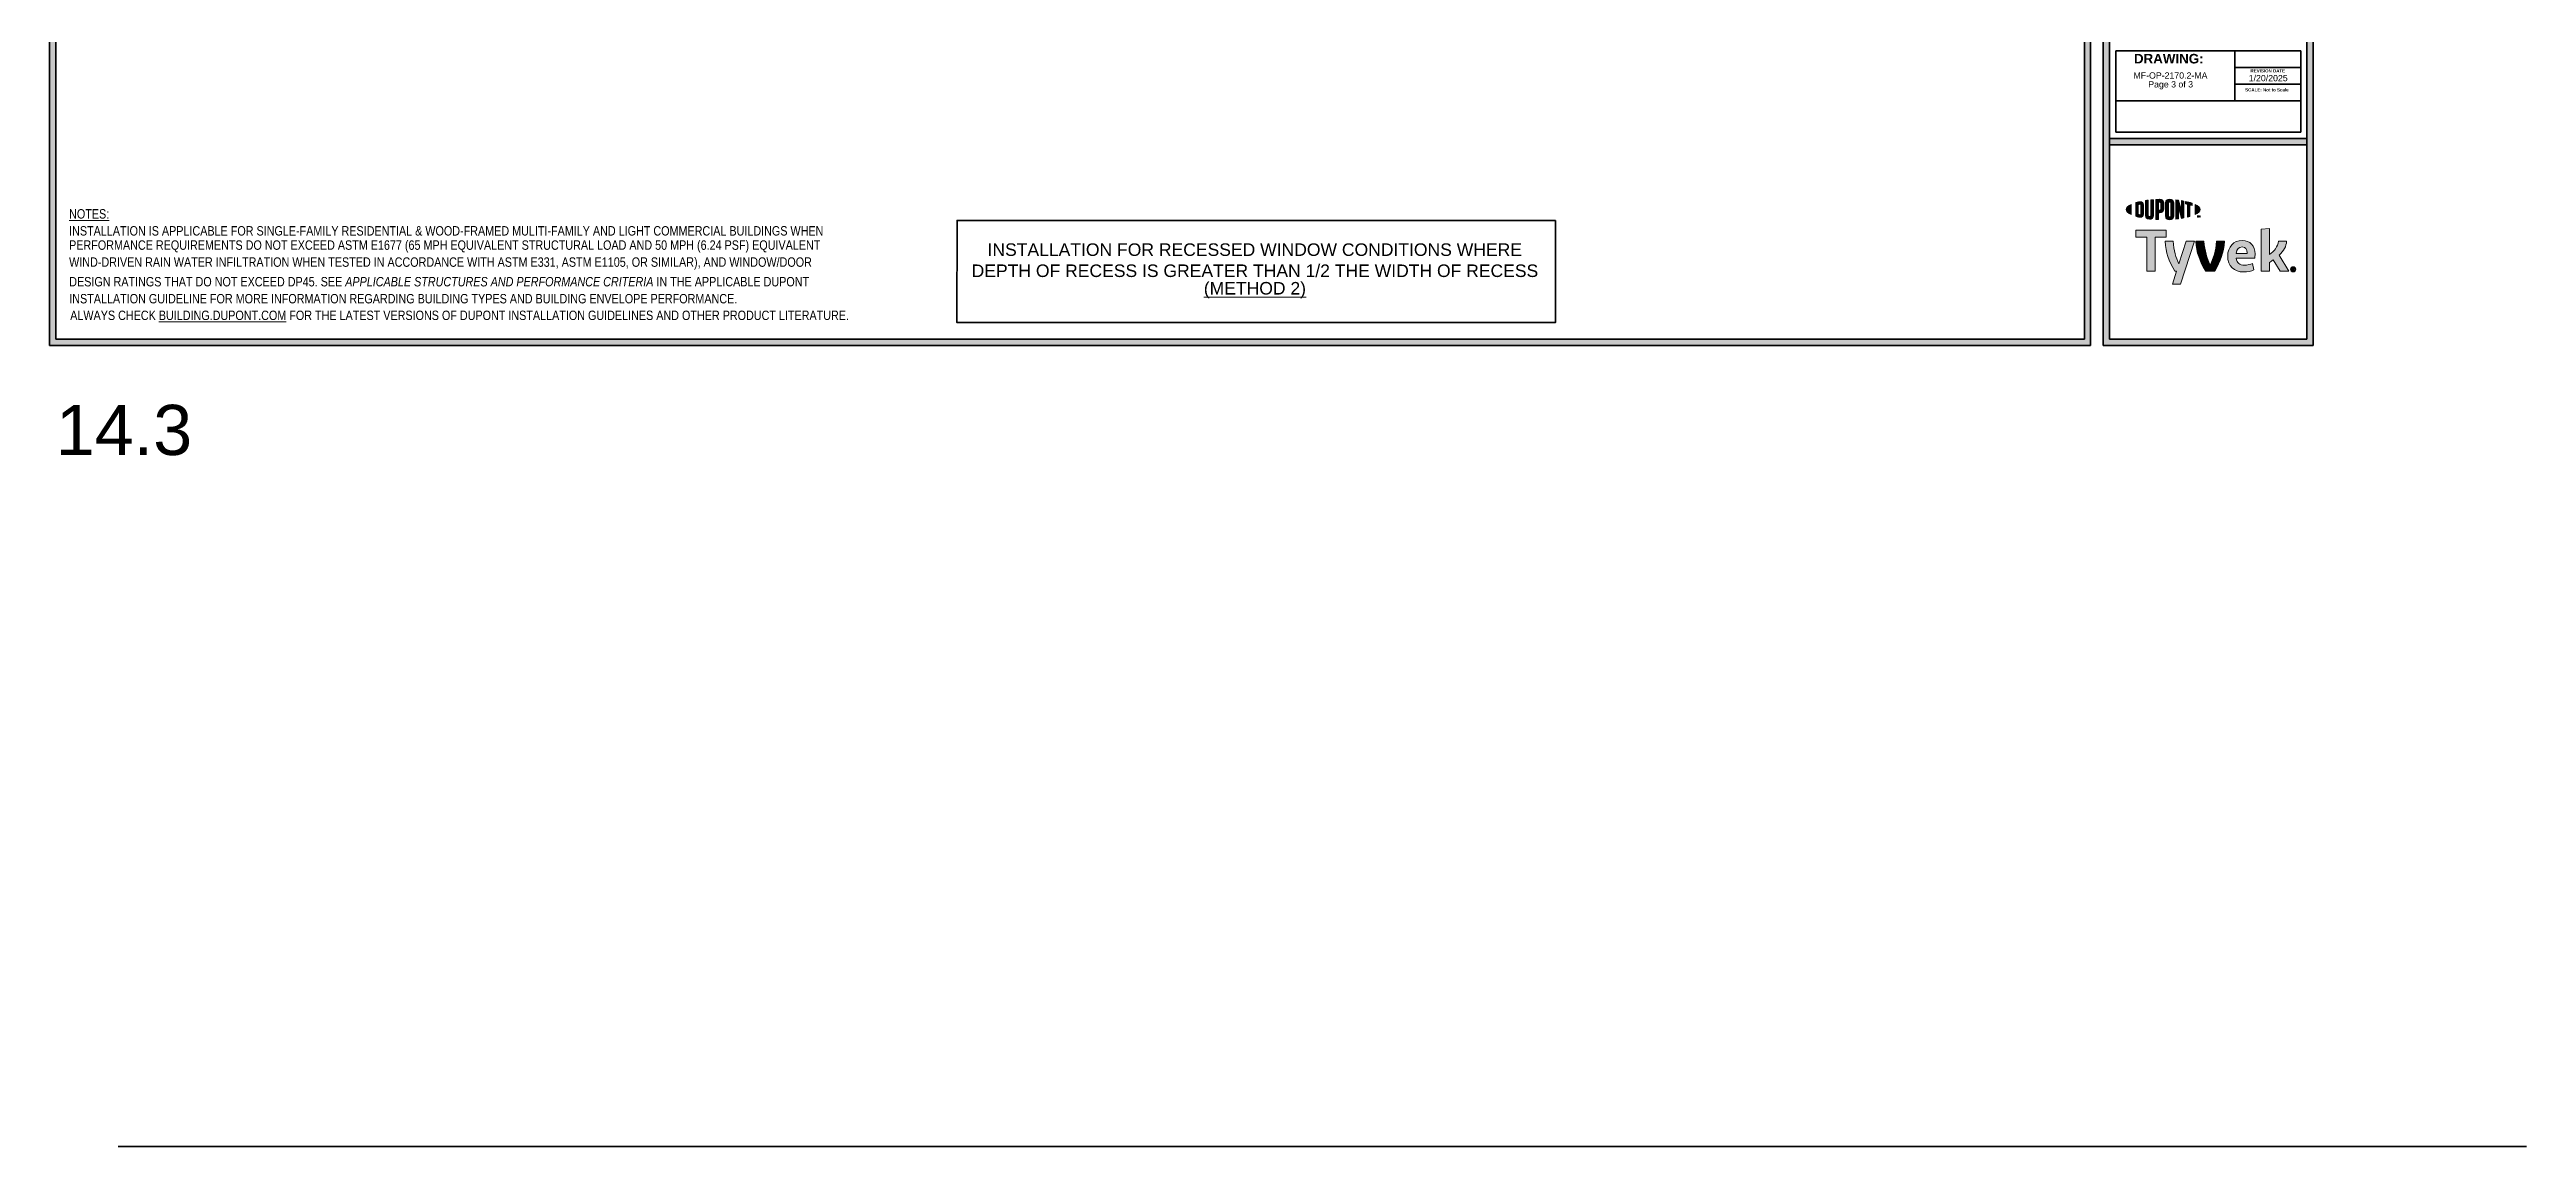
# Model space of a CAD drawing. Extents: x -1328 to 5679, y -4611 to 1603.
# Drawn here: x 2124 to 5679, y -4611 to -3037 of the extents above; entities that cross this region are included whole.
import ezdxf

# ---------------------------------------------------------------- set-up
doc = ezdxf.new("R2010")
doc.units = 0
doc.header["$MEASUREMENT"] = 0
for name, color, linetype, lineweight in [('.ATI-TEXT_1', 7, 'Continuous', 0), ('0_0', 7, 'Continuous', 0), ('A-DETL-MEDM', 7, 'Continuous', 0), ('G-ANNO-TTLB', 7, 'Continuous', 0)]:
    doc.layers.add(name, color=color, linetype=linetype, lineweight=lineweight)

# ---------------------------------------------------------------- blocks, each defined once
blk = doc.blocks.new('Block_11')
at = {"layer": '0_0', "true_color": 0xe11b22, "transparency": 33554687}
h = blk.add_hatch(color=242, dxfattribs=at)
h.dxf.hatch_style = 2
edge = h.paths.add_edge_path()
edge.add_spline(control_points=[(5104.6, -3266.2), (5104.6, -3268.9), (5107.2, -3271.4), (5111.8, -3273.6), (5111.8, -3273.6), (5111.8, -3258.8), (5111.8, -3258.8), (5107.2, -3261), (5104.6, -3263.5), (5104.6, -3266.2)], knot_values=[0, 0, 0, 0, 1, 1, 1, 2, 2, 2, 3, 3, 3, 3], degree=3, periodic=0)
h = blk.add_hatch(color=242, dxfattribs=at)
h.dxf.hatch_style = 2
edge = h.paths.add_edge_path()
edge.add_spline(control_points=[(5125.6, -3272.2), (5125.6, -3273.4), (5124.9, -3273.7), (5124.1, -3273.7), (5123.5, -3273.7), (5122.5, -3273.5), (5121.7, -3273.3), (5121.7, -3273.3), (5121.7, -3259.1), (5121.7, -3259.1), (5122.5, -3258.9), (5123.5, -3258.7), (5124.1, -3258.7), (5124.9, -3258.7), (5125.6, -3259.1), (5125.6, -3260.2), (5125.6, -3260.2), (5125.6, -3272.2), (5125.6, -3272.2)], knot_values=[0, 0, 0, 0, 1, 1, 1, 2, 2, 2, 3, 3, 3, 4, 4, 4, 5, 5, 5, 6, 6, 6, 6], degree=3, periodic=0)
edge = h.paths.add_edge_path()
edge.add_spline(control_points=[(5124.7, -3255), (5123.4, -3255), (5121.5, -3255.4), (5118.2, -3256.4), (5118.2, -3256.4), (5118.2, -3276), (5118.2, -3276), (5121.1, -3276.9), (5123.4, -3277.4), (5124.7, -3277.4), (5127.6, -3277.4), (5129.3, -3275.6), (5129.3, -3272.7), (5129.3, -3272.7), (5129.3, -3259.7), (5129.3, -3259.7), (5129.3, -3256.8), (5127.6, -3255), (5124.7, -3255)], knot_values=[0, 0, 0, 0, 1, 1, 1, 2, 2, 2, 3, 3, 3, 4, 4, 4, 5, 5, 5, 6, 6, 6, 6], degree=3, periodic=0)
h = blk.add_hatch(color=242, dxfattribs=at)
h.dxf.hatch_style = 2
edge = h.paths.add_edge_path()
edge.add_spline(control_points=[(5139.6, -3274.5), (5139.6, -3275.7), (5139.2, -3276.4), (5137.8, -3276.2), (5136.4, -3276), (5136, -3275.4), (5136, -3274.1), (5136, -3274.1), (5136, -3252.8), (5136, -3252.8), (5135.1, -3252.9), (5133, -3253.1), (5132.1, -3253.3), (5132.1, -3253.3), (5132.1, -3274.9), (5132.1, -3274.9), (5132.1, -3278.3), (5133.8, -3279.6), (5137.8, -3280.1), (5141.4, -3280.5), (5143.6, -3278.7), (5143.6, -3274.9), (5143.6, -3274.9), (5143.6, -3252.1), (5143.6, -3252.1), (5142.9, -3252.1), (5140.4, -3252.3), (5139.6, -3252.4), (5139.6, -3252.4), (5139.6, -3274.5), (5139.6, -3274.5)], knot_values=[0, 0, 0, 0, 1, 1, 1, 2, 2, 2, 3, 3, 3, 4, 4, 4, 5, 5, 5, 6, 6, 6, 7, 7, 7, 8, 8, 8, 9, 9, 9, 10, 10, 10, 10], degree=3, periodic=0)
h = blk.add_hatch(color=242, dxfattribs=at)
h.dxf.hatch_style = 2
edge = h.paths.add_edge_path()
edge.add_spline(control_points=[(5154.3, -3265.1), (5154.3, -3266.4), (5153.9, -3267), (5152.2, -3267), (5152.2, -3267), (5150.8, -3267), (5150.8, -3267), (5150.8, -3267), (5150.8, -3255.7), (5150.8, -3255.7), (5151.4, -3255.6), (5151.8, -3255.6), (5152.2, -3255.6), (5153.9, -3255.6), (5154.3, -3256.3), (5154.3, -3257.6), (5154.3, -3257.6), (5154.3, -3265.1), (5154.3, -3265.1)], knot_values=[0, 0, 0, 0, 1, 1, 1, 2, 2, 2, 3, 3, 3, 4, 4, 4, 5, 5, 5, 6, 6, 6, 6], degree=3, periodic=0)
edge = h.paths.add_edge_path()
edge.add_spline(control_points=[(5152.4, -3251.6), (5151.7, -3251.6), (5149.1, -3251.7), (5146.8, -3251.9), (5146.8, -3251.9), (5146.8, -3280.6), (5146.8, -3280.6), (5147.6, -3280.6), (5149.7, -3280.7), (5150.8, -3280.8), (5150.8, -3280.8), (5150.8, -3271), (5150.8, -3271), (5150.8, -3271), (5152.4, -3271), (5152.4, -3271), (5156.6, -3271), (5158.4, -3269.1), (5158.4, -3265.4), (5158.4, -3265.4), (5158.4, -3257), (5158.4, -3257), (5158.4, -3253.4), (5156.4, -3251.6), (5152.4, -3251.6)], knot_values=[0, 0, 0, 0, 1, 1, 1, 2, 2, 2, 3, 3, 3, 4, 4, 4, 5, 5, 5, 6, 6, 6, 7, 7, 7, 8, 8, 8, 8], degree=3, periodic=0)
h = blk.add_hatch(color=242, dxfattribs=at)
h.dxf.hatch_style = 2
edge = h.paths.add_edge_path()
edge.add_spline(control_points=[(5168.7, -3275.2), (5168.7, -3276.3), (5168.3, -3276.9), (5166.9, -3276.9), (5165.4, -3277), (5165, -3276.4), (5165, -3275.2), (5165, -3275.2), (5165, -3257.3), (5165, -3257.3), (5165, -3256.1), (5165.4, -3255.4), (5166.9, -3255.5), (5168.3, -3255.5), (5168.7, -3256.1), (5168.7, -3257.3), (5168.7, -3257.3), (5168.7, -3275.2), (5168.7, -3275.2)], knot_values=[0, 0, 0, 0, 1, 1, 1, 2, 2, 2, 3, 3, 3, 4, 4, 4, 5, 5, 5, 6, 6, 6, 6], degree=3, periodic=0)
edge = h.paths.add_edge_path()
edge.add_spline(control_points=[(5166.9, -3251.5), (5163.2, -3251.3), (5160.9, -3252.9), (5160.9, -3256.7), (5160.9, -3256.7), (5160.9, -3275.5), (5160.9, -3275.5), (5160.9, -3279.5), (5163, -3281.2), (5166.9, -3281), (5170.8, -3280.8), (5172.8, -3279.3), (5172.8, -3275.1), (5172.8, -3275.1), (5172.8, -3257.2), (5172.8, -3257.2), (5172.8, -3253.1), (5171, -3251.7), (5166.9, -3251.5)], knot_values=[0, 0, 0, 0, 1, 1, 1, 2, 2, 2, 3, 3, 3, 4, 4, 4, 5, 5, 5, 6, 6, 6, 6], degree=3, periodic=0)
h = blk.add_hatch(color=242, dxfattribs=at)
h.dxf.hatch_style = 2
edge = h.paths.add_edge_path()
edge.add_spline(control_points=[(5184, -3267.5), (5184, -3267.5), (5179.5, -3252.9), (5179.5, -3252.9), (5178.3, -3252.7), (5176.8, -3252.5), (5175.7, -3252.4), (5175.7, -3252.4), (5175.7, -3280), (5175.7, -3280), (5176.5, -3279.9), (5178.5, -3279.7), (5179.6, -3279.6), (5179.6, -3279.6), (5179.3, -3263.3), (5179.3, -3263.3), (5179.3, -3263.3), (5184, -3278.9), (5184, -3278.9), (5185, -3278.8), (5186.5, -3278.5), (5187.4, -3278.3), (5187.4, -3278.3), (5187.4, -3254.1), (5187.4, -3254.1), (5186.4, -3253.9), (5184.6, -3253.6), (5183.7, -3253.5), (5183.7, -3253.5), (5184, -3267.5), (5184, -3267.5)], knot_values=[0, 0, 0, 0, 1, 1, 1, 2, 2, 2, 3, 3, 3, 4, 4, 4, 5, 5, 5, 6, 6, 6, 7, 7, 7, 8, 8, 8, 9, 9, 9, 10, 10, 10, 10], degree=3, periodic=0)
h = blk.add_hatch(color=242, dxfattribs=at)
h.dxf.hatch_style = 2
edge = h.paths.add_edge_path()
edge.add_spline(control_points=[(5189.4, -3258.3), (5190.4, -3258.5), (5191.4, -3258.7), (5192.4, -3258.9), (5192.4, -3258.9), (5192.4, -3277.3), (5192.4, -3277.3), (5193.3, -3277.1), (5194.9, -3276.6), (5196, -3276.3), (5196, -3276.3), (5196, -3259.8), (5196, -3259.8), (5197, -3260.1), (5198, -3260.3), (5198.9, -3260.6), (5198.9, -3260.6), (5198.9, -3257.1), (5198.9, -3257.1), (5196.1, -3256.1), (5193, -3255.3), (5189.4, -3254.5), (5189.4, -3254.5), (5189.4, -3258.3), (5189.4, -3258.3)], knot_values=[0, 0, 0, 0, 1, 1, 1, 2, 2, 2, 3, 3, 3, 4, 4, 4, 5, 5, 5, 6, 6, 6, 7, 7, 7, 8, 8, 8, 8], degree=3, periodic=0)
h = blk.add_hatch(color=242, dxfattribs=at)
h.dxf.hatch_style = 2
edge = h.paths.add_edge_path()
edge.add_spline(control_points=[(5210.5, -3266.2), (5210.5, -3268.9), (5207.9, -3271.4), (5203.3, -3273.6), (5203.3, -3273.6), (5203.3, -3258.8), (5203.3, -3258.8), (5207.9, -3261), (5210.5, -3263.5), (5210.5, -3266.2)], knot_values=[0, 0, 0, 0, 1, 1, 1, 2, 2, 2, 3, 3, 3, 3], degree=3, periodic=0)
h = blk.add_hatch(color=242, dxfattribs=at)
h.dxf.hatch_style = 2
edge = h.paths.add_edge_path()
edge.add_spline(control_points=[(5208.4, -3275.1), (5208.4, -3275.1), (5208.8, -3275.1), (5208.8, -3275.1), (5208.8, -3275.1), (5209.4, -3276.1), (5209.4, -3276.1), (5209.4, -3276.1), (5210.1, -3275.1), (5210.1, -3275.1), (5210.1, -3275.1), (5210.5, -3275.1), (5210.5, -3275.1), (5210.5, -3275.1), (5210.5, -3277.2), (5210.5, -3277.2), (5210.5, -3277.2), (5210.1, -3277.2), (5210.1, -3277.2), (5210.1, -3277.2), (5210.1, -3275.7), (5210.1, -3275.7), (5210.1, -3275.7), (5209.5, -3276.7), (5209.5, -3276.7), (5209.5, -3276.7), (5209.4, -3276.7), (5209.4, -3276.7), (5209.4, -3276.7), (5208.8, -3275.7), (5208.8, -3275.7), (5208.8, -3275.7), (5208.8, -3277.2), (5208.8, -3277.2), (5208.8, -3277.2), (5208.4, -3277.2), (5208.4, -3277.2), (5208.4, -3277.2), (5208.4, -3275.1), (5208.4, -3275.1)], knot_values=[0, 0, 0, 0, 1, 1, 1, 2, 2, 2, 3, 3, 3, 4, 4, 4, 5, 5, 5, 6, 6, 6, 7, 7, 7, 8, 8, 8, 9, 9, 9, 10, 10, 10, 11, 11, 11, 12, 12, 12, 13, 13, 13, 13], degree=3, periodic=0)
edge = h.paths.add_edge_path()
edge.add_spline(control_points=[(5206.8, -3275.5), (5206.8, -3275.5), (5206.2, -3275.5), (5206.2, -3275.5), (5206.2, -3275.5), (5206.2, -3275.1), (5206.2, -3275.1), (5206.2, -3275.1), (5207.9, -3275.1), (5207.9, -3275.1), (5207.9, -3275.1), (5207.9, -3275.5), (5207.9, -3275.5), (5207.9, -3275.5), (5207.2, -3275.5), (5207.2, -3275.5), (5207.2, -3275.5), (5207.2, -3277.2), (5207.2, -3277.2), (5207.2, -3277.2), (5206.8, -3277.2), (5206.8, -3277.2), (5206.8, -3277.2), (5206.8, -3275.5), (5206.8, -3275.5)], knot_values=[0, 0, 0, 0, 1, 1, 1, 2, 2, 2, 3, 3, 3, 4, 4, 4, 5, 5, 5, 6, 6, 6, 7, 7, 7, 8, 8, 8, 8], degree=3, periodic=0)
at = {"layer": '0_0'}
for points, knots in [([(5104.6, -3266.2), (5104.6, -3268.9), (5107.2, -3271.4), (5111.8, -3273.6), (5111.8, -3273.6), (5111.8, -3258.8), (5111.8, -3258.8), (5107.2, -3261), (5104.6, -3263.5), (5104.6, -3266.2)], [0, 0, 0, 0, 1, 1, 1, 2, 2, 2, 3, 3, 3, 3]), ([(5124.7, -3255), (5123.4, -3255), (5121.5, -3255.4), (5118.2, -3256.4), (5118.2, -3256.4), (5118.2, -3276), (5118.2, -3276), (5121.1, -3276.9), (5123.4, -3277.4), (5124.7, -3277.4), (5127.6, -3277.4), (5129.3, -3275.6), (5129.3, -3272.7), (5129.3, -3272.7), (5129.3, -3259.7), (5129.3, -3259.7), (5129.3, -3256.8), (5127.6, -3255), (5124.7, -3255)], [0, 0, 0, 0, 1, 1, 1, 2, 2, 2, 3, 3, 3, 4, 4, 4, 5, 5, 5, 6, 6, 6, 6]), ([(5125.6, -3272.2), (5125.6, -3273.4), (5124.9, -3273.7), (5124.1, -3273.7), (5123.5, -3273.7), (5122.5, -3273.5), (5121.7, -3273.3), (5121.7, -3273.3), (5121.7, -3259.1), (5121.7, -3259.1), (5122.5, -3258.9), (5123.5, -3258.7), (5124.1, -3258.7), (5124.9, -3258.7), (5125.6, -3259.1), (5125.6, -3260.2), (5125.6, -3260.2), (5125.6, -3272.2), (5125.6, -3272.2)], [0, 0, 0, 0, 1, 1, 1, 2, 2, 2, 3, 3, 3, 4, 4, 4, 5, 5, 5, 6, 6, 6, 6]), ([(5139.6, -3274.5), (5139.6, -3275.7), (5139.2, -3276.4), (5137.8, -3276.2), (5136.4, -3276), (5136, -3275.4), (5136, -3274.1), (5136, -3274.1), (5136, -3252.8), (5136, -3252.8), (5135.1, -3252.9), (5133, -3253.1), (5132.1, -3253.3), (5132.1, -3253.3), (5132.1, -3274.9), (5132.1, -3274.9), (5132.1, -3278.3), (5133.8, -3279.6), (5137.8, -3280.1), (5141.4, -3280.5), (5143.6, -3278.7), (5143.6, -3274.9), (5143.6, -3274.9), (5143.6, -3252.1), (5143.6, -3252.1), (5142.9, -3252.1), (5140.4, -3252.3), (5139.6, -3252.4), (5139.6, -3252.4), (5139.6, -3274.5), (5139.6, -3274.5)], [0, 0, 0, 0, 1, 1, 1, 2, 2, 2, 3, 3, 3, 4, 4, 4, 5, 5, 5, 6, 6, 6, 7, 7, 7, 8, 8, 8, 9, 9, 9, 10, 10, 10, 10]), ([(5152.4, -3251.6), (5151.7, -3251.6), (5149.1, -3251.7), (5146.8, -3251.9), (5146.8, -3251.9), (5146.8, -3280.6), (5146.8, -3280.6), (5147.6, -3280.6), (5149.7, -3280.7), (5150.8, -3280.8), (5150.8, -3280.8), (5150.8, -3271), (5150.8, -3271), (5150.8, -3271), (5152.4, -3271), (5152.4, -3271), (5156.6, -3271), (5158.4, -3269.1), (5158.4, -3265.4), (5158.4, -3265.4), (5158.4, -3257), (5158.4, -3257), (5158.4, -3253.4), (5156.4, -3251.6), (5152.4, -3251.6)], [0, 0, 0, 0, 1, 1, 1, 2, 2, 2, 3, 3, 3, 4, 4, 4, 5, 5, 5, 6, 6, 6, 7, 7, 7, 8, 8, 8, 8]), ([(5154.3, -3265.1), (5154.3, -3266.4), (5153.9, -3267), (5152.2, -3267), (5152.2, -3267), (5150.8, -3267), (5150.8, -3267), (5150.8, -3267), (5150.8, -3255.7), (5150.8, -3255.7), (5151.4, -3255.6), (5151.8, -3255.6), (5152.2, -3255.6), (5153.9, -3255.6), (5154.3, -3256.3), (5154.3, -3257.6), (5154.3, -3257.6), (5154.3, -3265.1), (5154.3, -3265.1)], [0, 0, 0, 0, 1, 1, 1, 2, 2, 2, 3, 3, 3, 4, 4, 4, 5, 5, 5, 6, 6, 6, 6]), ([(5166.9, -3251.5), (5163.2, -3251.3), (5160.9, -3252.9), (5160.9, -3256.7), (5160.9, -3256.7), (5160.9, -3275.5), (5160.9, -3275.5), (5160.9, -3279.5), (5163, -3281.2), (5166.9, -3281), (5170.8, -3280.8), (5172.8, -3279.3), (5172.8, -3275.1), (5172.8, -3275.1), (5172.8, -3257.2), (5172.8, -3257.2), (5172.8, -3253.1), (5171, -3251.7), (5166.9, -3251.5)], [0, 0, 0, 0, 1, 1, 1, 2, 2, 2, 3, 3, 3, 4, 4, 4, 5, 5, 5, 6, 6, 6, 6]), ([(5168.7, -3275.2), (5168.7, -3276.3), (5168.3, -3276.9), (5166.9, -3276.9), (5165.4, -3277), (5165, -3276.4), (5165, -3275.2), (5165, -3275.2), (5165, -3257.3), (5165, -3257.3), (5165, -3256.1), (5165.4, -3255.4), (5166.9, -3255.5), (5168.3, -3255.5), (5168.7, -3256.1), (5168.7, -3257.3), (5168.7, -3257.3), (5168.7, -3275.2), (5168.7, -3275.2)], [0, 0, 0, 0, 1, 1, 1, 2, 2, 2, 3, 3, 3, 4, 4, 4, 5, 5, 5, 6, 6, 6, 6]), ([(5184, -3267.5), (5184, -3267.5), (5179.5, -3252.9), (5179.5, -3252.9), (5178.3, -3252.7), (5176.8, -3252.5), (5175.7, -3252.4), (5175.7, -3252.4), (5175.7, -3280), (5175.7, -3280), (5176.5, -3279.9), (5178.5, -3279.7), (5179.6, -3279.6), (5179.6, -3279.6), (5179.3, -3263.3), (5179.3, -3263.3), (5179.3, -3263.3), (5184, -3278.9), (5184, -3278.9), (5185, -3278.8), (5186.5, -3278.5), (5187.4, -3278.3), (5187.4, -3278.3), (5187.4, -3254.1), (5187.4, -3254.1), (5186.4, -3253.9), (5184.6, -3253.6), (5183.7, -3253.5), (5183.7, -3253.5), (5184, -3267.5), (5184, -3267.5)], [0, 0, 0, 0, 1, 1, 1, 2, 2, 2, 3, 3, 3, 4, 4, 4, 5, 5, 5, 6, 6, 6, 7, 7, 7, 8, 8, 8, 9, 9, 9, 10, 10, 10, 10]), ([(5189.4, -3258.3), (5190.4, -3258.5), (5191.4, -3258.7), (5192.4, -3258.9), (5192.4, -3258.9), (5192.4, -3277.3), (5192.4, -3277.3), (5193.3, -3277.1), (5194.9, -3276.6), (5196, -3276.3), (5196, -3276.3), (5196, -3259.8), (5196, -3259.8), (5197, -3260.1), (5198, -3260.3), (5198.9, -3260.6), (5198.9, -3260.6), (5198.9, -3257.1), (5198.9, -3257.1), (5196.1, -3256.1), (5193, -3255.3), (5189.4, -3254.5), (5189.4, -3254.5), (5189.4, -3258.3), (5189.4, -3258.3)], [0, 0, 0, 0, 1, 1, 1, 2, 2, 2, 3, 3, 3, 4, 4, 4, 5, 5, 5, 6, 6, 6, 7, 7, 7, 8, 8, 8, 8]), ([(5210.5, -3266.2), (5210.5, -3268.9), (5207.9, -3271.4), (5203.3, -3273.6), (5203.3, -3273.6), (5203.3, -3258.8), (5203.3, -3258.8), (5207.9, -3261), (5210.5, -3263.5), (5210.5, -3266.2)], [0, 0, 0, 0, 1, 1, 1, 2, 2, 2, 3, 3, 3, 3]), ([(5206.8, -3275.5), (5206.8, -3275.5), (5206.2, -3275.5), (5206.2, -3275.5), (5206.2, -3275.5), (5206.2, -3275.1), (5206.2, -3275.1), (5206.2, -3275.1), (5207.9, -3275.1), (5207.9, -3275.1), (5207.9, -3275.1), (5207.9, -3275.5), (5207.9, -3275.5), (5207.9, -3275.5), (5207.2, -3275.5), (5207.2, -3275.5), (5207.2, -3275.5), (5207.2, -3277.2), (5207.2, -3277.2), (5207.2, -3277.2), (5206.8, -3277.2), (5206.8, -3277.2), (5206.8, -3277.2), (5206.8, -3275.5), (5206.8, -3275.5)], [0, 0, 0, 0, 1, 1, 1, 2, 2, 2, 3, 3, 3, 4, 4, 4, 5, 5, 5, 6, 6, 6, 7, 7, 7, 8, 8, 8, 8]), ([(5208.4, -3275.1), (5208.4, -3275.1), (5208.8, -3275.1), (5208.8, -3275.1), (5208.8, -3275.1), (5209.4, -3276.1), (5209.4, -3276.1), (5209.4, -3276.1), (5210.1, -3275.1), (5210.1, -3275.1), (5210.1, -3275.1), (5210.5, -3275.1), (5210.5, -3275.1), (5210.5, -3275.1), (5210.5, -3277.2), (5210.5, -3277.2), (5210.5, -3277.2), (5210.1, -3277.2), (5210.1, -3277.2), (5210.1, -3277.2), (5210.1, -3275.7), (5210.1, -3275.7), (5210.1, -3275.7), (5209.5, -3276.7), (5209.5, -3276.7), (5209.5, -3276.7), (5209.4, -3276.7), (5209.4, -3276.7), (5209.4, -3276.7), (5208.8, -3275.7), (5208.8, -3275.7), (5208.8, -3275.7), (5208.8, -3277.2), (5208.8, -3277.2), (5208.8, -3277.2), (5208.4, -3277.2), (5208.4, -3277.2), (5208.4, -3277.2), (5208.4, -3275.1), (5208.4, -3275.1)], [0, 0, 0, 0, 1, 1, 1, 2, 2, 2, 3, 3, 3, 4, 4, 4, 5, 5, 5, 6, 6, 6, 7, 7, 7, 8, 8, 8, 9, 9, 9, 10, 10, 10, 11, 11, 11, 12, 12, 12, 13, 13, 13, 13])]:
    blk.add_open_spline(points, degree=3, knots=knots, dxfattribs=at)
blk = doc.blocks.new('Block_15')
at = {"layer": '0_0', "true_color": 0x17477e, "transparency": 33554687}
h = blk.add_hatch(color=156, dxfattribs=at)
h.dxf.hatch_style = 2
h.paths.add_polyline_path([(5161.7, -3295.8), (5118.2, -3295.8), (5118.2, -3306.1), (5133.9, -3306.1), (5133.9, -3354.8), (5146, -3354.8), (5146, -3306.1), (5161.7, -3306.1)])
h = blk.add_hatch(color=156, dxfattribs=at)
h.dxf.hatch_style = 2
edge = h.paths.add_edge_path()
edge.add_spline(control_points=[(5323.9, -3331.8), (5323.9, -3331.8), (5337.9, -3354.8), (5337.9, -3354.8), (5337.9, -3354.8), (5325.2, -3354.8), (5325.2, -3354.8), (5325.2, -3354.8), (5315.5, -3338.4), (5315.5, -3338.4), (5313.8, -3339.7), (5311.9, -3340.9), (5309.9, -3342.2), (5309.9, -3342.2), (5309.9, -3354.8), (5309.9, -3354.8), (5309.9, -3354.8), (5298.2, -3354.8), (5298.2, -3354.8), (5298.2, -3354.8), (5298.2, -3294.3), (5298.2, -3294.3), (5298.2, -3294.3), (5309.9, -3293.7), (5309.9, -3293.7), (5309.9, -3293.7), (5309.9, -3331), (5309.9, -3331), (5317.8, -3325.8), (5321.7, -3319.9), (5323, -3311.7), (5323, -3311.7), (5334.6, -3311.7), (5334.6, -3311.7), (5334.4, -3319), (5330.6, -3325.5), (5323.9, -3331.8)], knot_values=[0, 0, 0, 0, 1, 1, 1, 2, 2, 2, 3, 3, 3, 4, 4, 4, 5, 5, 5, 6, 6, 6, 7, 7, 7, 8, 8, 8, 9, 9, 9, 10, 10, 10, 11, 11, 11, 12, 12, 12, 12], degree=3, periodic=0)
h = blk.add_hatch(color=156, dxfattribs=at)
h.dxf.hatch_style = 2
edge = h.paths.add_edge_path()
edge.add_spline(control_points=[(5233.9, -3311.7), (5233.2, -3326.1), (5229.9, -3335.9), (5225, -3345.5), (5220.2, -3335.9), (5217, -3326.1), (5216.1, -3311.7), (5216.1, -3311.7), (5204.4, -3311.7), (5204.4, -3311.7), (5205.6, -3328.7), (5209.4, -3339.6), (5218.6, -3354.8), (5218.6, -3354.8), (5231.5, -3354.8), (5231.5, -3354.8), (5240.2, -3339.6), (5243.9, -3328.7), (5245.6, -3311.7), (5245.6, -3311.7), (5233.9, -3311.7), (5233.9, -3311.7)], knot_values=[0, 0, 0, 0, 1, 1, 1, 2, 2, 2, 3, 3, 3, 4, 4, 4, 5, 5, 5, 6, 6, 6, 7, 7, 7, 7], degree=3, periodic=0)
h = blk.add_hatch(color=156, dxfattribs=at)
h.dxf.hatch_style = 2
edge = h.paths.add_edge_path()
edge.add_spline(control_points=[(5262.2, -3329.2), (5262.2, -3329.2), (5278.2, -3329.2), (5278.2, -3329.2), (5278.2, -3329.2), (5278.2, -3328.2), (5278.2, -3328.2), (5278.2, -3323.4), (5275.7, -3320), (5271, -3320), (5266.2, -3320), (5262.9, -3323.4), (5262.2, -3329.2)], knot_values=[0, 0, 0, 0, 1, 1, 1, 2, 2, 2, 3, 3, 3, 4, 4, 4, 4], degree=3, periodic=0)
edge = h.paths.add_edge_path()
edge.add_spline(control_points=[(5287.8, -3353), (5284, -3354.7), (5278.6, -3355.9), (5273, -3355.9), (5259.4, -3355.9), (5250.1, -3347.2), (5250.1, -3333.2), (5250.1, -3319.8), (5258.6, -3310.7), (5271, -3310.7), (5282.1, -3310.7), (5289.4, -3318.6), (5289.4, -3329.9), (5289.4, -3332.4), (5289.2, -3334.6), (5289, -3336.3), (5289, -3336.3), (5262.4, -3336.3), (5262.4, -3336.3), (5263.5, -3343), (5267.4, -3346.1), (5274.2, -3346.1), (5278.3, -3346.1), (5282.3, -3345.1), (5285.9, -3343.6), (5285.9, -3343.6), (5287.8, -3353), (5287.8, -3353)], knot_values=[0, 0, 0, 0, 1, 1, 1, 2, 2, 2, 3, 3, 3, 4, 4, 4, 5, 5, 5, 6, 6, 6, 7, 7, 7, 8, 8, 8, 9, 9, 9, 9], degree=3, periodic=0)
at = {"layer": '0_0'}
blk.add_lwpolyline([(5161.7, -3295.8), (5118.2, -3295.8), (5118.2, -3306.1), (5133.9, -3306.1), (5133.9, -3354.8), (5146, -3354.8), (5146, -3306.1), (5161.7, -3306.1)], close=True, dxfattribs=at)
for points, knots in [([(5323.9, -3331.8), (5323.9, -3331.8), (5337.9, -3354.8), (5337.9, -3354.8), (5337.9, -3354.8), (5325.2, -3354.8), (5325.2, -3354.8), (5325.2, -3354.8), (5315.5, -3338.4), (5315.5, -3338.4), (5313.8, -3339.7), (5311.9, -3340.9), (5309.9, -3342.2), (5309.9, -3342.2), (5309.9, -3354.8), (5309.9, -3354.8), (5309.9, -3354.8), (5298.2, -3354.8), (5298.2, -3354.8), (5298.2, -3354.8), (5298.2, -3294.3), (5298.2, -3294.3), (5298.2, -3294.3), (5309.9, -3293.7), (5309.9, -3293.7), (5309.9, -3293.7), (5309.9, -3331), (5309.9, -3331), (5317.8, -3325.8), (5321.7, -3319.9), (5323, -3311.7), (5323, -3311.7), (5334.6, -3311.7), (5334.6, -3311.7), (5334.4, -3319), (5330.6, -3325.5), (5323.9, -3331.8)], [0, 0, 0, 0, 1, 1, 1, 2, 2, 2, 3, 3, 3, 4, 4, 4, 5, 5, 5, 6, 6, 6, 7, 7, 7, 8, 8, 8, 9, 9, 9, 10, 10, 10, 11, 11, 11, 12, 12, 12, 12]), ([(5233.9, -3311.7), (5233.2, -3326.1), (5229.9, -3335.9), (5225, -3345.5), (5220.2, -3335.9), (5217, -3326.1), (5216.1, -3311.7), (5216.1, -3311.7), (5204.4, -3311.7), (5204.4, -3311.7), (5205.6, -3328.7), (5209.4, -3339.6), (5218.6, -3354.8), (5218.6, -3354.8), (5231.5, -3354.8), (5231.5, -3354.8), (5240.2, -3339.6), (5243.9, -3328.7), (5245.6, -3311.7), (5245.6, -3311.7), (5233.9, -3311.7), (5233.9, -3311.7)], [0, 0, 0, 0, 1, 1, 1, 2, 2, 2, 3, 3, 3, 4, 4, 4, 5, 5, 5, 6, 6, 6, 7, 7, 7, 7]), ([(5287.8, -3353), (5284, -3354.7), (5278.6, -3355.9), (5273, -3355.9), (5259.4, -3355.9), (5250.1, -3347.2), (5250.1, -3333.2), (5250.1, -3319.8), (5258.6, -3310.7), (5271, -3310.7), (5282.1, -3310.7), (5289.4, -3318.6), (5289.4, -3329.9), (5289.4, -3332.4), (5289.2, -3334.6), (5289, -3336.3), (5289, -3336.3), (5262.4, -3336.3), (5262.4, -3336.3), (5263.5, -3343), (5267.4, -3346.1), (5274.2, -3346.1), (5278.3, -3346.1), (5282.3, -3345.1), (5285.9, -3343.6), (5285.9, -3343.6), (5287.8, -3353), (5287.8, -3353)], [0, 0, 0, 0, 1, 1, 1, 2, 2, 2, 3, 3, 3, 4, 4, 4, 5, 5, 5, 6, 6, 6, 7, 7, 7, 8, 8, 8, 9, 9, 9, 9]), ([(5262.2, -3329.2), (5262.2, -3329.2), (5278.2, -3329.2), (5278.2, -3329.2), (5278.2, -3329.2), (5278.2, -3328.2), (5278.2, -3328.2), (5278.2, -3323.4), (5275.7, -3320), (5271, -3320), (5266.2, -3320), (5262.9, -3323.4), (5262.2, -3329.2)], [0, 0, 0, 0, 1, 1, 1, 2, 2, 2, 3, 3, 3, 4, 4, 4, 4])]:
    blk.add_open_spline(points, degree=3, knots=knots, dxfattribs=at)
blk = doc.blocks.new('Block_14')
at = {"layer": '0_0', "true_color": 0x17477e, "transparency": 33554687}
h = blk.add_hatch(color=156, dxfattribs=at)
h.dxf.hatch_style = 2
edge = h.paths.add_edge_path()
edge.add_spline(control_points=[(5190.7, -3311.7), (5190.7, -3311.7), (5180.2, -3344.2), (5180.2, -3344.2), (5175.8, -3335), (5172.9, -3325.5), (5172, -3311.7), (5172, -3311.7), (5160.2, -3311.7), (5160.2, -3311.7), (5161.5, -3328.7), (5165.3, -3339.6), (5174.4, -3354.8), (5174.4, -3354.8), (5176.8, -3354.8), (5176.8, -3354.8), (5176.8, -3354.8), (5170.8, -3373.4), (5170.8, -3373.4), (5170.8, -3373.4), (5182.4, -3373.4), (5182.4, -3373.4), (5182.4, -3373.4), (5202.3, -3311.7), (5202.3, -3311.7), (5202.3, -3311.7), (5190.7, -3311.7), (5190.7, -3311.7)], knot_values=[0, 0, 0, 0, 1, 1, 1, 2, 2, 2, 3, 3, 3, 4, 4, 4, 5, 5, 5, 6, 6, 6, 7, 7, 7, 8, 8, 8, 9, 9, 9, 9], degree=3, periodic=0)
at = {"layer": '0_0'}
blk.add_open_spline([(5190.7, -3311.7), (5190.7, -3311.7), (5180.2, -3344.2), (5180.2, -3344.2), (5175.8, -3335), (5172.9, -3325.5), (5172, -3311.7), (5172, -3311.7), (5160.2, -3311.7), (5160.2, -3311.7), (5161.5, -3328.7), (5165.3, -3339.6), (5174.4, -3354.8), (5174.4, -3354.8), (5176.8, -3354.8), (5176.8, -3354.8), (5176.8, -3354.8), (5170.8, -3373.4), (5170.8, -3373.4), (5170.8, -3373.4), (5182.4, -3373.4), (5182.4, -3373.4), (5182.4, -3373.4), (5202.3, -3311.7), (5202.3, -3311.7), (5202.3, -3311.7), (5190.7, -3311.7), (5190.7, -3311.7)], degree=3, knots=[0, 0, 0, 0, 1, 1, 1, 2, 2, 2, 3, 3, 3, 4, 4, 4, 5, 5, 5, 6, 6, 6, 7, 7, 7, 8, 8, 8, 9, 9, 9, 9], dxfattribs=at)
blk.add_blockref('Block_15', (0, 0), dxfattribs=at)
blk = doc.blocks.new('Block_16')
at = {"layer": '0_0', "true_color": 0x17477e, "transparency": 33554687}
h = blk.add_hatch(color=156, dxfattribs=at)
h.dxf.hatch_style = 2
edge = h.paths.add_edge_path()
edge.add_spline(control_points=[(5343.5, -3350.9), (5343.5, -3350.9), (5343.5, -3352), (5343.5, -3352), (5343.5, -3352), (5344, -3352), (5344, -3352), (5344.4, -3352), (5344.7, -3351.8), (5344.7, -3351.4), (5344.7, -3351), (5344.4, -3350.9), (5344, -3350.9), (5344, -3350.9), (5343.5, -3350.9), (5343.5, -3350.9)], knot_values=[0, 0, 0, 0, 1, 1, 1, 2, 2, 2, 3, 3, 3, 4, 4, 4, 5, 5, 5, 5], degree=3, periodic=0)
edge = h.paths.add_edge_path()
edge.add_spline(control_points=[(5342.7, -3350.2), (5342.7, -3350.2), (5344, -3350.2), (5344, -3350.2), (5345, -3350.2), (5345.5, -3350.6), (5345.5, -3351.4), (5345.5, -3352), (5345.2, -3352.3), (5344.7, -3352.5), (5345, -3353), (5345.3, -3353.5), (5345.7, -3354), (5345.7, -3354), (5344.8, -3354), (5344.8, -3354), (5344.4, -3353.5), (5344.1, -3353.1), (5343.9, -3352.7), (5343.9, -3352.7), (5343.5, -3352.7), (5343.5, -3352.7), (5343.5, -3352.7), (5343.5, -3354), (5343.5, -3354), (5343.5, -3354), (5342.7, -3354), (5342.7, -3354), (5342.7, -3354), (5342.7, -3350.2), (5342.7, -3350.2)], knot_values=[0, 0, 0, 0, 1, 1, 1, 2, 2, 2, 3, 3, 3, 4, 4, 4, 5, 5, 5, 6, 6, 6, 7, 7, 7, 8, 8, 8, 9, 9, 9, 10, 10, 10, 10], degree=3, periodic=0)
edge = h.paths.add_edge_path()
edge.add_spline(control_points=[(5344, -3349.2), (5342.2, -3349.2), (5341.1, -3350.2), (5341.1, -3352.1), (5341.1, -3354.1), (5342.2, -3355.1), (5344, -3355.1), (5345.8, -3355.1), (5346.9, -3354.1), (5346.9, -3352.1), (5346.9, -3350.2), (5345.8, -3349.2), (5344, -3349.2)], knot_values=[0, 0, 0, 0, 1, 1, 1, 2, 2, 2, 3, 3, 3, 4, 4, 4, 4], degree=3, periodic=0)
edge = h.paths.add_edge_path()
edge.add_spline(control_points=[(5344, -3348.4), (5346.3, -3348.4), (5347.8, -3349.9), (5347.8, -3352.1), (5347.8, -3354.4), (5346.3, -3355.9), (5344, -3355.9), (5341.7, -3355.9), (5340.3, -3354.4), (5340.3, -3352.1), (5340.3, -3349.9), (5341.7, -3348.4), (5344, -3348.4)], knot_values=[0, 0, 0, 0, 1, 1, 1, 2, 2, 2, 3, 3, 3, 4, 4, 4, 4], degree=3, periodic=0)
at = {"layer": '0_0'}
for points, knots in [([(5344, -3348.4), (5346.3, -3348.4), (5347.8, -3349.9), (5347.8, -3352.1), (5347.8, -3354.4), (5346.3, -3355.9), (5344, -3355.9), (5341.7, -3355.9), (5340.3, -3354.4), (5340.3, -3352.1), (5340.3, -3349.9), (5341.7, -3348.4), (5344, -3348.4)], [0, 0, 0, 0, 1, 1, 1, 2, 2, 2, 3, 3, 3, 4, 4, 4, 4]), ([(5344, -3349.2), (5342.2, -3349.2), (5341.1, -3350.2), (5341.1, -3352.1), (5341.1, -3354.1), (5342.2, -3355.1), (5344, -3355.1), (5345.8, -3355.1), (5346.9, -3354.1), (5346.9, -3352.1), (5346.9, -3350.2), (5345.8, -3349.2), (5344, -3349.2)], [0, 0, 0, 0, 1, 1, 1, 2, 2, 2, 3, 3, 3, 4, 4, 4, 4]), ([(5342.7, -3350.2), (5342.7, -3350.2), (5344, -3350.2), (5344, -3350.2), (5345, -3350.2), (5345.5, -3350.6), (5345.5, -3351.4), (5345.5, -3352), (5345.2, -3352.3), (5344.7, -3352.5), (5345, -3353), (5345.3, -3353.5), (5345.7, -3354), (5345.7, -3354), (5344.8, -3354), (5344.8, -3354), (5344.4, -3353.5), (5344.1, -3353.1), (5343.9, -3352.7), (5343.9, -3352.7), (5343.5, -3352.7), (5343.5, -3352.7), (5343.5, -3352.7), (5343.5, -3354), (5343.5, -3354), (5343.5, -3354), (5342.7, -3354), (5342.7, -3354), (5342.7, -3354), (5342.7, -3350.2), (5342.7, -3350.2)], [0, 0, 0, 0, 1, 1, 1, 2, 2, 2, 3, 3, 3, 4, 4, 4, 5, 5, 5, 6, 6, 6, 7, 7, 7, 8, 8, 8, 9, 9, 9, 10, 10, 10, 10]), ([(5343.5, -3350.9), (5343.5, -3350.9), (5343.5, -3352), (5343.5, -3352), (5343.5, -3352), (5344, -3352), (5344, -3352), (5344.4, -3352), (5344.7, -3351.8), (5344.7, -3351.4), (5344.7, -3351), (5344.4, -3350.9), (5344, -3350.9), (5344, -3350.9), (5343.5, -3350.9), (5343.5, -3350.9)], [0, 0, 0, 0, 1, 1, 1, 2, 2, 2, 3, 3, 3, 4, 4, 4, 5, 5, 5, 5])]:
    blk.add_open_spline(points, degree=3, knots=knots, dxfattribs=at)
blk = doc.blocks.new('Block_13')
at = {"layer": '0_0'}
for name in ['Block_14', 'Block_16']:
    blk.add_blockref(name, (0, 0), dxfattribs=at)
blk = doc.blocks.new('Block_12')
at = {"layer": '0_0'}
blk.add_blockref('Block_13', (0, 0), dxfattribs=at)
blk = doc.blocks.new('Block_10')
at = {"layer": '0_0'}
for name in ['Block_11', 'Block_12']:
    blk.add_blockref(name, (0, 0), dxfattribs=at)
blk = doc.blocks.new('Block_49')
at = {"layer": '.ATI-TEXT_1', "char_height": 0.2, "attachment_point": 7}
for s, insert in [('\\L\\C18;\\c0;\\FArial Narrow|b0|i0|c1;\\H13.500003;\\W1.000000;NOTES:\\l', (2152, -3279.4)), ('\\C18;\\c0;\\FArial Narrow|b0|i0|c1;\\H13.500003;\\W1.000000;INSTALLATION IS APPLICABLE FOR SINGLE-FAMILY RESIDENTIAL & WOOD-FRAMED MULITI-FAMILY AND LIGHT COMMERCIAL BUILDINGS WHEN ', (2152, -3303.8)), ('\\C18;\\c0;\\FArial Narrow|b0|i0|c1;\\H13.500003;\\W1.000000;WIND-DRIVEN RAIN WATER INFILTRATION WHEN TESTED IN ACCORDANCE WITH ASTM E331, ASTM E1105, OR SIMILAR), AND WINDOW/DOOR', (2152, -3352.5)), ('\\C18;\\c0;\\FArial Narrow|b0|i0|c1;\\H13.500003;\\W1.000000;PERFORMANCE REQUIREMENTS DO NOT EXCEED ASTM E1677 (65 MPH EQUIVALENT STRUCTURAL LOAD AND 50 MPH (6.24 PSF) EQUIVALENT', (2152, -3328.1)), ('\\C18;\\c0;\\FArial Narrow|b0|i0|c1;\\H13.500003;\\W1.000000;DESIGN RATINGS THAT DO NOT EXCEED DP45. SEE \\FArial Narrow Italic|b0|i1|c1;APPLICABLE STRUCTURES AND PERFORMANCE CRITERIA \\FArial Narrow|b0|i0|c1;IN THE APPLICABLE DUPONT', (2152.2, -3376.8)), ('\\C18;\\c0;\\FArial Narrow|b0|i0|c1;\\H13.500003;\\W1.000000;INSTALLATION GUIDELINE FOR MORE INFORMATION REGARDING BUILDING TYPES AND BUILDING ENVELOPE PERFORMANCE.  ', (2152.2, -3401.2)), ('\\C18;\\c0;\\FArial Narrow|b0|i0|c1;\\H13.500003;\\W1.000000;ALWAYS CHECK \\L\\C160;\\c16730368;BUILDING.DUPON\\l\\LT\\l\\L.COM\\l\\C18;\\c0; FOR THE LATEST VERSIONS OF DUPONT INSTALLATION GUIDELINES AND OTHER PRODUCT LITERATURE.', (2153.6, -3425.1))]:
    blk.add_mtext(s, dxfattribs=dict(at, insert=insert))
blk = doc.blocks.new('Block_578')
at = {"layer": 'A-DETL-MEDM', "char_height": 0.2, "attachment_point": 7}
for s, insert in [('\\C5;\\c16711680;\\FArial|b0|i0|c1;\\H18.002635;\\W1.000000;INSTALLATION FOR RECESSED WINDOW CONDITIONS WHERE', (3470.2, -3333.1)), ('\\C5;\\c16711680;\\FArial|b0|i0|c1;\\H18.002635;\\W1.000000;DEPTH OF RECESS IS GREATER THAN 1/2 THE WIDTH OF RECESS', (3447.4, -3363.4)), ('\\L\\C5;\\c16711680;\\FArial|b0|i0|c1;\\H18.002635;\\W1.000000;(METHOD 2)\\l', (3780.6, -3393.7))]:
    blk.add_mtext(s, dxfattribs=dict(at, insert=insert))

msp = doc.modelspace()

# ---------------------------------------------------------------- hatches: boundary and pattern name
at = {"layer": 'G-ANNO-TTLB', "true_color": 0xff00ff, "transparency": 33554687}
h = msp.add_hatch(color=6, dxfattribs=at)
edge = h.paths.add_edge_path()
edge.add_spline(control_points=[(5053.4, -3461.4), (5053.4, -3461.4), (2123.9, -3461.4), (2123.9, -3461.4), (2123.9, -3461.4), (2123.9, -1004.4), (2123.9, -1004.4), (2123.9, -1004.4), (5053.4, -1004.4), (5053.4, -1004.4), (5053.4, -1004.4), (5053.4, -3461.4), (5053.4, -3461.4)], knot_values=[0, 0, 0, 0, 1, 1, 1, 2, 2, 2, 3, 3, 3, 4, 4, 4, 4], degree=3, periodic=0)
edge = h.paths.add_edge_path()
edge.add_spline(control_points=[(2132.9, -1013.4), (2132.9, -1013.4), (2132.9, -3452.4), (2132.9, -3452.4), (2132.9, -3452.4), (5044.4, -3452.4), (5044.4, -3452.4), (5044.4, -3452.4), (5044.4, -1013.4), (5044.4, -1013.4), (5044.4, -1013.4), (2132.9, -1013.4), (2132.9, -1013.4)], knot_values=[0, 0, 0, 0, 1, 1, 1, 2, 2, 2, 3, 3, 3, 4, 4, 4, 4], degree=3, periodic=0)
edge.add_line((2132.9, -1013.4), (2132.9, -1013.4))
h = msp.add_hatch(color=6, dxfattribs=at)
edge = h.paths.add_edge_path()
edge.add_spline(control_points=[(5372.9, -1004.4), (5372.9, -1004.4), (5372.9, -3461.4), (5372.9, -3461.4), (5372.9, -3461.4), (5071.5, -3461.4), (5071.5, -3461.4), (5071.5, -3461.4), (5071.5, -1004.4), (5071.5, -1004.4), (5071.5, -1004.4), (5372.9, -1004.4), (5372.9, -1004.4)], knot_values=[0, 0, 0, 0, 1, 1, 1, 2, 2, 2, 3, 3, 3, 4, 4, 4, 4], degree=3, periodic=0)
edge = h.paths.add_edge_path()
edge.add_spline(control_points=[(5363.9, -1013.4), (5363.9, -1013.4), (5080.5, -1013.4), (5080.5, -1013.4), (5080.5, -1013.4), (5080.5, -3452.4), (5080.5, -3452.4), (5080.5, -3452.4), (5363.9, -3452.4), (5363.9, -3452.4), (5363.9, -3452.4), (5363.9, -1013.4), (5363.9, -1013.4)], knot_values=[0, 0, 0, 0, 1, 1, 1, 2, 2, 2, 3, 3, 3, 4, 4, 4, 4], degree=3, periodic=0)
edge.add_line((5363.9, -1013.4), (5363.9, -1013.4))
msp.add_hatch(color=6, dxfattribs=at).paths.add_polyline_path([(5363.9, -3173.4), (5080.5, -3173.4), (5080.5, -3164.4), (5363.9, -3164.4)])

# ---------------------------------------------------------------- linework, layer by layer
at = {"layer": 'A-DETL-MEDM', "color": 18, "lineweight": 106, "true_color": 0x000000}
msp.add_lwpolyline([(4285.2, -3281.8), (3426.4, -3281.8), (3426.3, -3428.5), (4285.2, -3428.5)], close=True, dxfattribs=at)
at = {"layer": 'G-ANNO-TTLB', "color": 6, "lineweight": 50, "true_color": 0xff00ff}
for p, q in [((2123.9, -1004.4), (2123.9, -3461.4)), ((2132.9, -1013.4), (2132.9, -3452.4)), ((2132.9, -3452.4), (2132.9, -1013.4)), ((5044.4, -3452.4), (5044.4, -1013.4)), ((5044.4, -1013.4), (5044.4, -3452.4)), ((5053.4, -3461.4), (5053.4, -1004.4)), ((5071.5, -1004.4), (5071.5, -3461.4)), ((5080.5, -3452.4), (5080.5, -1013.4)), ((5363.9, -1013.4), (5363.9, -3452.4)), ((5372.9, -3461.4), (5372.9, -1004.4)), ((5354.9, -3038.4), (5089.5, -3038.4)), ((5089.5, -3038.4), (5089.5, -3155.4)), ((5260.5, -3110.4), (5260.5, -3038.4)), ((5354.9, -3155.4), (5354.9, -3038.4)), ((5354.9, -3062.4), (5260.5, -3062.4)), ((5354.9, -3086.4), (5260.5, -3086.4)), ((5089.5, -3110.4), (5354.9, -3110.4)), ((5089.5, -3155.4), (5354.9, -3155.4)), ((5363.9, -3164.4), (5080.5, -3164.4)), ((5080.5, -3164.4), (5080.5, -3173.4)), ((5080.5, -3173.4), (5363.9, -3173.4)), ((5363.9, -3173.4), (5363.9, -3164.4)), ((2123.9, -3461.4), (5053.4, -3461.4)), ((2132.9, -3452.4), (5044.4, -3452.4)), ((5044.4, -3452.4), (2132.9, -3452.4)), ((5071.5, -3461.4), (5372.9, -3461.4)), ((5363.9, -3452.4), (5080.5, -3452.4)), ((2222.4, -4611.5), (5678.9, -4611.5))]:
    msp.add_line(p, q, dxfattribs=at)
at = {"layer": 'G-ANNO-TTLB'}
msp.add_lwpolyline([(5363.9, -3173.4), (5080.5, -3173.4), (5080.5, -3164.4), (5363.9, -3164.4)], close=True, dxfattribs=at)
for points in [[(5053.4, -3461.4), (5053.4, -3461.4), (2123.9, -3461.4), (2123.9, -3461.4), (2123.9, -3461.4), (2123.9, -1004.4), (2123.9, -1004.4), (2123.9, -1004.4), (5053.4, -1004.4), (5053.4, -1004.4), (5053.4, -1004.4), (5053.4, -3461.4), (5053.4, -3461.4)], [(2132.9, -1013.4), (2132.9, -1013.4), (2132.9, -3452.4), (2132.9, -3452.4), (2132.9, -3452.4), (5044.4, -3452.4), (5044.4, -3452.4), (5044.4, -3452.4), (5044.4, -1013.4), (5044.4, -1013.4), (5044.4, -1013.4), (2132.9, -1013.4), (2132.9, -1013.4)], [(5372.9, -1004.4), (5372.9, -1004.4), (5372.9, -3461.4), (5372.9, -3461.4), (5372.9, -3461.4), (5071.5, -3461.4), (5071.5, -3461.4), (5071.5, -3461.4), (5071.5, -1004.4), (5071.5, -1004.4), (5071.5, -1004.4), (5372.9, -1004.4), (5372.9, -1004.4)], [(5363.9, -1013.4), (5363.9, -1013.4), (5080.5, -1013.4), (5080.5, -1013.4), (5080.5, -1013.4), (5080.5, -3452.4), (5080.5, -3452.4), (5080.5, -3452.4), (5363.9, -3452.4), (5363.9, -3452.4), (5363.9, -3452.4), (5363.9, -1013.4), (5363.9, -1013.4)]]:
    msp.add_open_spline(points, degree=3, knots=[0, 0, 0, 0, 1, 1, 1, 2, 2, 2, 3, 3, 3, 4, 4, 4, 4], dxfattribs=at)

# ---------------------------------------------------------------- block references
at = {"layer": '.ATI-TEXT_1'}
msp.add_blockref('Block_49', (0, 0), dxfattribs=at)
at = {"layer": '0_0'}
msp.add_blockref('Block_10', (0, 0), dxfattribs=at)
at = {"layer": 'A-DETL-MEDM'}
msp.add_blockref('Block_578', (0, 0), dxfattribs=at)

# ---------------------------------------------------------------- texts
at = {"layer": '0_0', "char_height": 0.2, "attachment_point": 7}
for s, insert in [('\\C18;\\c0;\\FArial|b0|i0|c1;\\H9.001321;\\W1.000000;MF-OP-2170.2-MA', (5114.9, -3078.4)), ('\\C18;\\c0;\\FArial|b0|i0|c1;\\H9.001321;\\W1.000000;Page 3 of 3', (5136.1, -3093.7)), ('\\C18;\\c0;\\FArial|b0|i0|c1;\\H9.001321;\\W1.000000;1/20/2025', (5280.3, -3082.2)), ('\\C18;\\c0;\\FArial|b0|i0|c1;\\H72.010539;\\W1.000000;14.3', (2132.9, -3619.7))]:
    msp.add_mtext(s, dxfattribs=dict(at, insert=insert))
at = {"layer": 'G-ANNO-TTLB', "char_height": 0.2, "attachment_point": 7}
for s, insert in [('\\C18;\\c0;\\FArial Bold|b1|i0|c1;\\H13.699213;\\W1.000000;DRAWING:', (5115.6, -3056.7)), ('\\C18;\\c0;\\FArial Bold|b1|i0|c1;\\H4.566402;\\W1.000000;SCALE: Not to Scale', (5275.2, -3096.8)), ('\\C18;\\c0;\\FArial Bold|b1|i0|c1;\\H4.566402;\\W1.000000;REVISION DATE', (5282.9, -3069.5))]:
    msp.add_mtext(s, dxfattribs=dict(at, insert=insert))

doc.saveas('drawing.dxf')
